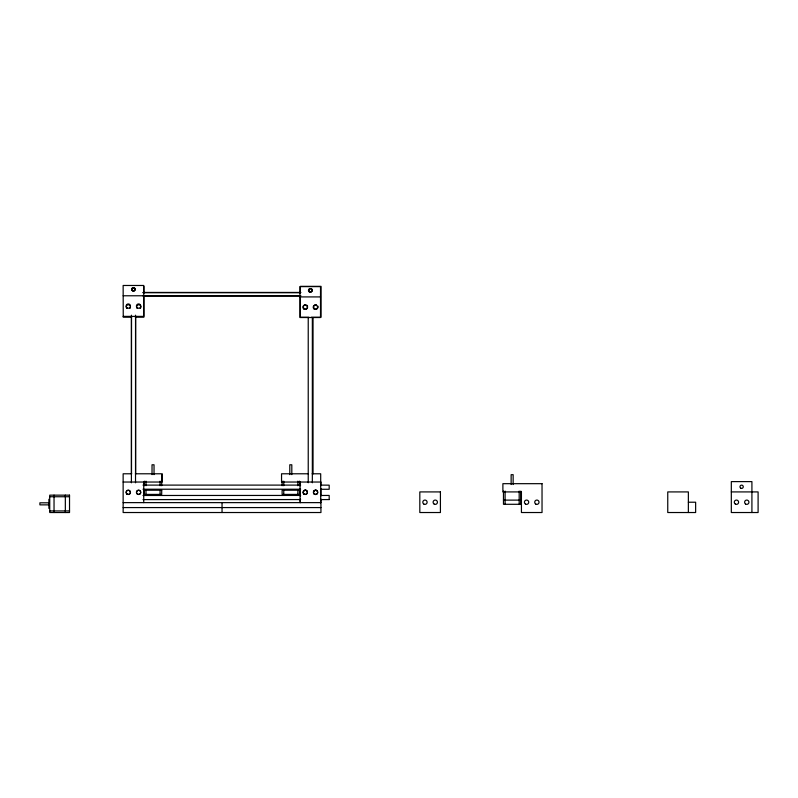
<?xml version="1.0" encoding="UTF-8"?>
<svg xmlns="http://www.w3.org/2000/svg" width="798" height="798" viewBox="0 0 798 798"><rect width="100%" height="100%" fill="white"/><g stroke="black" fill="none" stroke-linecap="round" stroke-linejoin="round"><path stroke-width="1.2" d="M132.677 288.657L132.318 288.936A1.756 1.756 0 0 0 132.039 289.295M309.833 288.686L308.976 289.245A1.756 1.756 0 0 0 308.976 291.719L309.345 291.998A1.756 1.756 0 0 0 311.09 291.998L311.459 291.719M143.111 292.437L300.776 292.437M143.002 292.706L300.656 292.706M123.141 295.779L300.776 295.729M143.002 296.008L300.656 296.008M299.918 296.916L320.517 296.916M123.141 316.387L143.74 316.387L143.74 285.475L123.141 285.475L123.251 317.215L131.74 317.215M135.371 317.215L143.859 317.215L143.859 296.617M308.886 317.245L300.407 317.245L300.407 296.637M311.31 317.245L321.005 317.245L321.005 286.342L300.407 286.342L300.407 293.205M131.7 473.783L123.141 473.783L123.141 512.525L320.946 512.525L320.926 498.999M135.371 473.783L162.283 473.783L162.283 482.032L123.141 482.032M308.457 473.783L281.544 473.783L281.544 482.032L320.676 482.032M312.128 473.783L320.696 473.783L320.696 502.63M143.002 485.104L300.637 485.104M320.497 485.104L329.185 485.164L329.185 489.274L320.497 489.284M143.002 489.224L300.637 489.224M731.317 491.917L758.1 491.917L758.1 512.525L731.317 512.525L731.317 481.613L751.915 481.613L751.915 512.525M143.002 495.478L300.637 495.438M320.497 495.478L329.185 495.438L329.185 499.588M49.735 496.745L69.526 496.745M143.002 499.598L300.637 499.558M320.497 499.598L329.185 499.558M503.468 500.117L520.815 500.117M688.365 502.221L695.637 502.221L695.637 512.525L667.756 512.525L667.756 491.917L688.365 491.917L688.365 512.525M123.141 502.63L320.946 502.63M48.508 502.81L39.9 502.81L39.9 504.865L48.508 504.865M123.141 507.578L320.946 507.578M49.735 510.929L69.526 510.929M311.459 289.245L311.09 288.966A1.756 1.756 0 0 0 309.345 288.966M309.833 291.719L309.464 291.44A1.756 1.756 0 0 1 309.464 288.966M520.815 491.069L520.815 504.296L503.468 504.296L503.468 491.069M519.179 491.069L519.179 504.296M513.144 484.516L513.144 474.68L511.139 474.68L511.139 484.516M505.104 491.069L505.104 504.296M320.926 482.032L320.926 485.663M320.926 488.715L320.926 495.957M312.816 317.684L312.816 474.082M312.626 317.684L312.626 474.082M312.357 317.684L312.347 482.77M308.228 317.684L308.237 482.77M300.327 482.032L300.327 485.663M300.327 488.715L300.327 495.957M300.327 498.999L300.327 502.63M300.068 482.032L300.068 502.63M299.479 481.174L299.479 485.703M297.844 481.174L297.844 485.703M297.844 490.221L297.844 494.411M291.809 474.62L291.809 464.785L289.794 464.785L289.794 474.62M283.759 481.174L283.759 485.703M283.759 490.221L283.759 494.411M282.123 481.174L282.123 485.703M222.043 502.63L222.043 512.525M161.705 474.62L161.705 485.703M160.069 481.174L160.069 485.703M160.069 490.221L160.069 494.411M154.034 474.62L154.034 464.785L152.029 464.785L152.029 474.62M145.994 481.174L145.994 485.703M145.994 490.221L145.994 494.411M144.358 481.174L144.358 485.703M143.859 286.312L143.859 293.175M143.74 482.032L143.74 502.63M135.63 317.684L135.63 474.082M135.54 315.2L135.52 482.81M131.51 317.684L131.51 474.082M131.421 315.2L131.401 482.81M65.336 495.149L65.336 512.525M54.035 495.149L54.035 512.525M48.897 499.259L48.897 508.416M133.106 288.487A1.756 1.756 0 0 1 134.014 288.487M130.473 307.549A2.165 2.165 0 0 1 129.934 308.447M126.872 308.447A2.165 2.165 0 0 1 126.493 307.938M126.333 307.549A2.165 2.165 0 0 1 127.78 304.846A2.165 2.165 0 0 1 130.473 306.292M140.857 307.13A2.165 2.165 0 0 1 140.239 308.447M137.176 308.447A2.165 2.165 0 0 1 136.907 308.118M136.638 307.549A2.165 2.165 0 0 1 138.283 304.796A2.165 2.165 0 0 1 140.857 306.701M307.629 307.569A2.165 2.165 0 0 1 304.996 309.035A2.165 2.165 0 0 1 303.449 306.452A2.165 2.165 0 0 1 305.973 304.826M306.931 305.275A2.165 2.165 0 0 1 307.629 306.312M318.013 307.16A2.165 2.165 0 0 1 315.509 309.075A2.165 2.165 0 0 1 313.754 306.452A2.165 2.165 0 0 1 316.487 304.876M317.853 306.113A2.165 2.165 0 0 1 318.013 306.731M311.729 289.604A1.756 1.756 0 0 1 311.729 291.36M304.457 494.241A2.165 2.165 0 0 1 303.35 492.755M303.679 491.129A2.165 2.165 0 0 1 306.851 490.66M315.569 494.481A2.165 2.165 0 0 1 313.983 493.533M313.983 491.129A2.165 2.165 0 0 1 317.155 490.66M132.568 287.819L132.199 288.098A1.756 1.756 0 0 0 132.199 290.572L132.568 290.851A1.756 1.756 0 0 0 134.313 290.851L134.682 290.572A1.756 1.756 0 0 0 134.682 288.098L134.313 287.819A1.756 1.756 0 0 0 132.568 287.819M320.517 286.622L299.918 286.622L299.918 317.524L320.517 317.524L320.517 286.622M542.032 483.678L502.89 483.678L502.89 491.917L521.433 491.917L521.433 512.525L542.032 512.525L542.032 483.678M161.705 490.221L144.358 490.221L144.358 494.411L161.705 494.411L161.705 490.221M299.479 490.221L282.123 490.221L282.123 494.411L299.479 494.411L299.479 490.221M440.416 491.917L419.818 491.917L419.818 512.525L440.416 512.525L440.416 491.917M69.526 495.149L49.735 495.149L49.735 512.525L69.526 512.525L69.526 495.149M745.512 503.977A2.165 2.165 0 0 0 748.923 502.431A2.165 2.165 0 0 0 745.871 500.256A2.165 2.165 0 0 0 745.512 503.977M735.387 504.097A2.165 2.165 0 0 0 738.629 502.221A2.165 2.165 0 0 0 735.387 500.346A2.165 2.165 0 0 0 735.387 504.097M740.793 488.196A1.646 1.646 0 0 0 743.267 486.77A1.646 1.646 0 0 0 740.793 485.344A1.646 1.646 0 0 0 740.793 488.196M132.278 290.542A1.646 1.646 0 0 0 135.042 289.804A1.646 1.646 0 0 0 133.017 287.779A1.646 1.646 0 0 0 132.278 290.542M309.943 291.699A1.646 1.646 0 0 0 312.417 290.273A1.646 1.646 0 0 0 309.943 288.846A1.646 1.646 0 0 0 309.943 291.699M127.211 307.958A2.165 2.165 0 0 0 130.453 306.083A2.165 2.165 0 0 0 127.211 304.208A2.165 2.165 0 0 0 127.211 307.958M137.505 307.958A2.165 2.165 0 0 0 140.757 306.083A2.165 2.165 0 0 0 137.505 304.208A2.165 2.165 0 0 0 137.505 307.958M303.978 309.095A2.165 2.165 0 0 0 307.23 307.22A2.165 2.165 0 0 0 303.978 305.345A2.165 2.165 0 0 0 303.978 309.095M314.103 308.986A2.165 2.165 0 0 0 317.524 307.43A2.165 2.165 0 0 0 314.472 305.255A2.165 2.165 0 0 0 314.103 308.986M314.432 494.102A2.065 2.065 0 0 0 317.684 492.625A2.065 2.065 0 0 0 314.781 490.551A2.065 2.065 0 0 0 314.432 494.102M137.565 494.171A2.065 2.065 0 0 0 140.657 492.386A2.065 2.065 0 0 0 137.565 490.6A2.065 2.065 0 0 0 137.565 494.171M127.201 494.201A2.165 2.165 0 0 0 130.453 492.336A2.165 2.165 0 0 0 127.201 490.461A2.165 2.165 0 0 0 127.201 494.201M137.505 494.201A2.165 2.165 0 0 0 140.757 492.336A2.165 2.165 0 0 0 137.505 490.461A2.165 2.165 0 0 0 137.505 494.201M314.442 494.201A2.165 2.165 0 0 0 317.684 492.336A2.165 2.165 0 0 0 314.442 490.461A2.165 2.165 0 0 0 314.442 494.201M304.138 494.201A2.165 2.165 0 0 0 307.38 492.336A2.165 2.165 0 0 0 304.138 490.461A2.165 2.165 0 0 0 304.138 494.201M127.072 494.072A2.065 2.065 0 0 0 130.323 492.595A2.065 2.065 0 0 0 127.421 490.521A2.065 2.065 0 0 0 127.072 494.072M304.297 494.132A2.065 2.065 0 0 0 307.38 492.346A2.065 2.065 0 0 0 304.297 490.571A2.065 2.065 0 0 0 304.297 494.132M535.807 504.097A2.165 2.165 0 0 0 539.049 502.221A2.165 2.165 0 0 0 535.807 500.346A2.165 2.165 0 0 0 535.807 504.097M525.503 504.097A2.165 2.165 0 0 0 528.745 502.221A2.165 2.165 0 0 0 525.503 500.346A2.165 2.165 0 0 0 525.503 504.097M423.888 504.097A2.165 2.165 0 0 0 427.13 502.221A2.165 2.165 0 0 0 423.888 500.346A2.165 2.165 0 0 0 423.888 504.097M434.182 504.097A2.165 2.165 0 0 0 437.434 502.221A2.165 2.165 0 0 0 434.182 500.346A2.165 2.165 0 0 0 434.182 504.097"/></g></svg>
